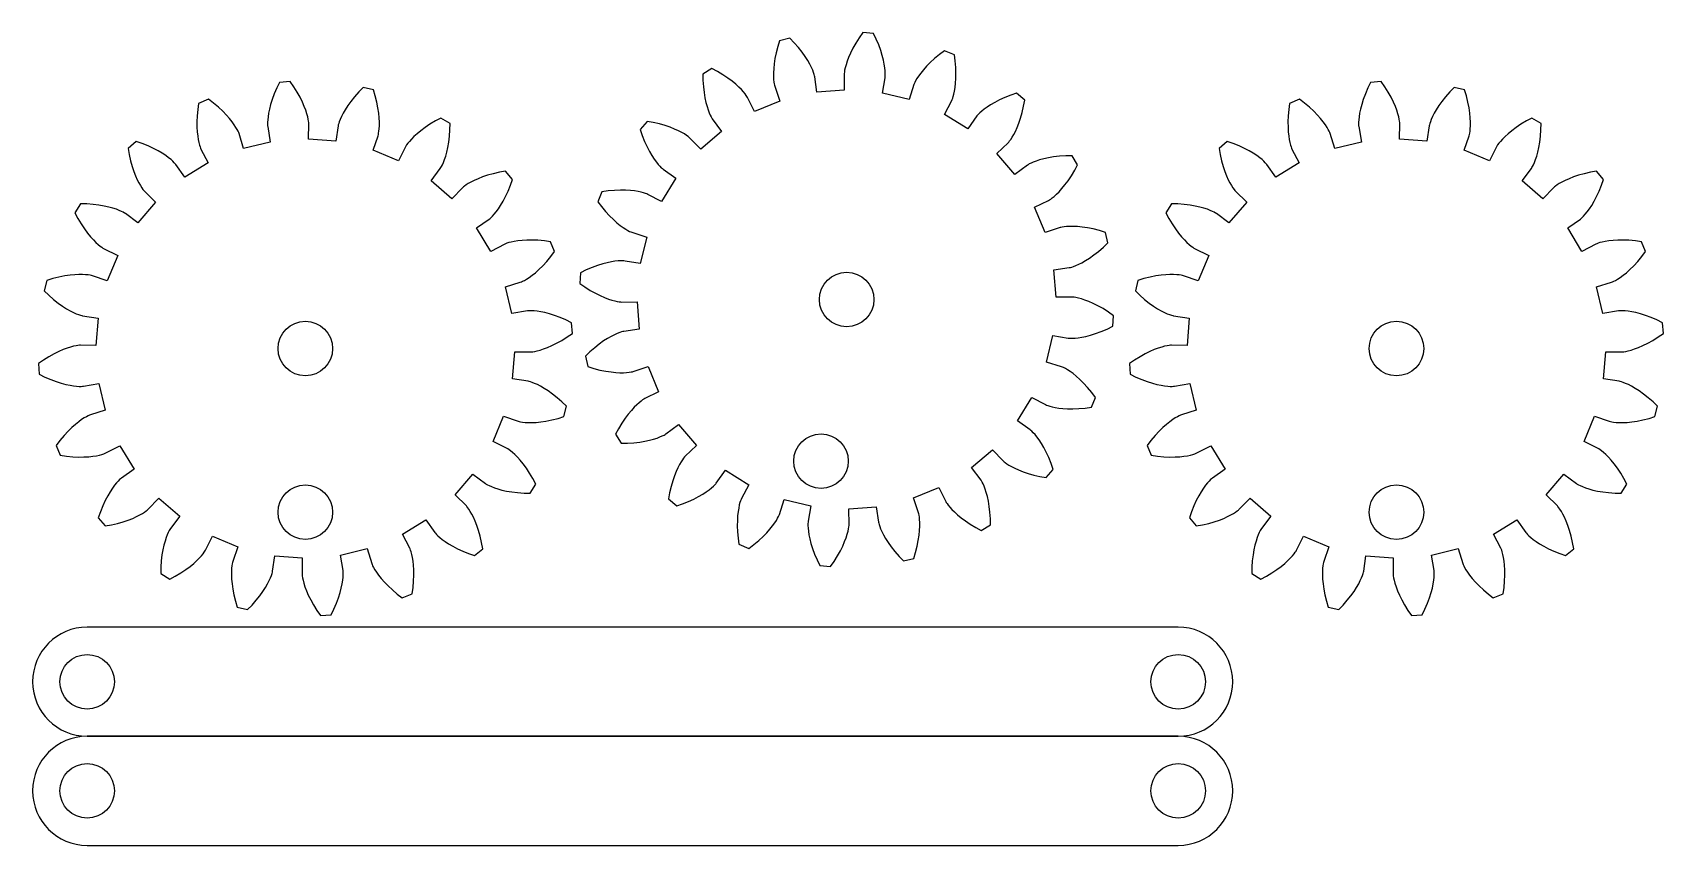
# Model space of a CAD drawing. Header units: inches. Extents: x 0.25 to 7.72, y 0.37 to 4.1.
import ezdxf

# ---------------------------------------------------------------- set-up
doc = ezdxf.new("R2010")
doc.units = ezdxf.units.IN
doc.header["$MEASUREMENT"] = 0
doc.layers.add('laser$acrylic', color=7, linetype='Continuous', true_color=0x000000)

msp = doc.modelspace()

# ---------------------------------------------------------------- linework, layer by layer
at = {"layer": 'laser$acrylic'}
for p, q in [((5.5, 1.375), (0.5, 1.375)), ((0.5, 0.875), (5.5, 0.875)), ((5.5, 0.875), (0.5, 0.875)), ((0.5, 0.375), (5.5, 0.375))]:
    msp.add_line(p, q, dxfattribs=at)
for points in [[(4.1448, 3.8221), (4.1569, 3.892), (4.1575, 3.8971), (4.1577, 3.9035), (4.1577, 3.9125), (4.1571, 3.924), (4.1557, 3.938), (4.1531, 3.9545), (4.1493, 3.9733), (4.1438, 3.9944), (4.1366, 4.0177), (4.1273, 4.0429), (4.1158, 4.0701), (4.1033, 4.0957), (4.0545, 4.0996), (4.0381, 4.0763), (4.0224, 4.0514), (4.0092, 4.028), (3.9983, 4.0062), (3.9895, 3.9862), (3.9827, 3.9683), (3.9776, 3.9524), (3.9739, 3.9388), (3.9714, 3.9275), (3.97, 3.9187), (3.9692, 3.9123), (3.969, 3.9085), (3.9697, 3.8362), (3.8445, 3.8266), (3.8345, 3.8969), (3.8334, 3.9019), (3.8317, 3.9081), (3.8289, 3.9166), (3.8248, 3.9273), (3.8191, 3.9402), (3.8116, 3.9551), (3.8021, 3.9718), (3.7904, 3.9902), (3.7763, 4.0101), (3.7597, 4.0312), (3.7403, 4.0535), (3.7206, 4.074), (3.6729, 4.0627), (3.6645, 4.0354), (3.6573, 4.0069), (3.652, 3.9805), (3.6483, 3.9564), (3.6462, 3.9347), (3.6452, 3.9155), (3.6453, 3.8989), (3.646, 3.8848), (3.6471, 3.8733), (3.6484, 3.8644), (3.6497, 3.8582), (3.6507, 3.8544), (3.6737, 3.786), (3.5576, 3.7381), (3.5263, 3.8018), (3.5238, 3.8063), (3.5202, 3.8116), (3.5149, 3.8189), (3.5077, 3.8278), (3.4983, 3.8383), (3.4865, 3.8501), (3.4723, 3.8631), (3.4555, 3.877), (3.436, 3.8915), (3.4137, 3.9065), (3.3884, 3.9217), (3.3633, 3.9351), (3.3214, 3.9096), (3.3219, 3.8811), (3.3238, 3.8517), (3.3269, 3.8249), (3.3309, 3.8009), (3.3356, 3.7796), (3.3406, 3.7611), (3.3457, 3.7452), (3.3508, 3.7321), (3.3554, 3.7215), (3.3594, 3.7135), (3.3626, 3.7079), (3.3646, 3.7047), (3.4077, 3.6467), (3.312, 3.5653), (3.2626, 3.6162), (3.2588, 3.6196), (3.2538, 3.6236), (3.2465, 3.6289), (3.2368, 3.6352), (3.2247, 3.6422), (3.2098, 3.6499), (3.1923, 3.6578), (3.1721, 3.6658), (3.149, 3.6736), (3.1231, 3.6809), (3.0944, 3.6876), (3.0663, 3.6926), (3.0344, 3.6554), (3.0437, 3.6284), (3.0546, 3.601), (3.0658, 3.5766), (3.077, 3.555), (3.088, 3.5362), (3.0986, 3.5201), (3.1084, 3.5066), (3.1172, 3.4956), (3.1249, 3.487), (3.1312, 3.4806), (3.1359, 3.4763), (3.1389, 3.4738), (3.1977, 3.432), (3.1319, 3.325), (3.0692, 3.3582), (3.0645, 3.3603), (3.0585, 3.3625), (3.05, 3.3653), (3.0388, 3.3682), (3.025, 3.3712), (3.0086, 3.3739), (2.9895, 3.376), (2.9677, 3.3774), (2.9434, 3.3777), (2.9165, 3.3766), (2.8872, 3.3741), (2.8589, 3.3702), (2.8401, 3.3249), (2.8572, 3.3021), (2.876, 3.2795), (2.8943, 3.2597), (2.9116, 3.2426), (2.9279, 3.2281), (2.9429, 3.2161), (2.9563, 3.2063), (2.9682, 3.1986), (2.9781, 3.1928), (2.9861, 3.1886), (2.9919, 3.186), (2.9955, 3.1845), (3.0644, 3.1629), (3.0349, 3.0409), (2.9649, 3.053), (2.9598, 3.0535), (2.9534, 3.0538), (2.9445, 3.0538), (2.933, 3.0532), (2.9189, 3.0517), (2.9025, 3.0492), (2.8836, 3.0453), (2.8625, 3.0399), (2.8393, 3.0327), (2.814, 3.0234), (2.7869, 3.0119), (2.7613, 2.9994), (2.7573, 2.9506), (2.7807, 2.9342), (2.8056, 2.9185), (2.829, 2.9053), (2.8508, 2.8944), (2.8708, 2.8856), (2.8887, 2.8788), (2.9046, 2.8737), (2.9182, 2.87), (2.9295, 2.8675), (2.9383, 2.8661), (2.9447, 2.8653), (2.9485, 2.8651), (3.0207, 2.8658), (3.0304, 2.7406), (2.9601, 2.7306), (2.9551, 2.7295), (2.9489, 2.7278), (2.9404, 2.725), (2.9296, 2.7209), (2.9167, 2.7151), (2.9019, 2.7076), (2.8852, 2.6982), (2.8668, 2.6865), (2.8469, 2.6724), (2.8258, 2.6558), (2.8035, 2.6364), (2.783, 2.6167), (2.7943, 2.569), (2.8216, 2.5606), (2.8501, 2.5534), (2.8765, 2.548), (2.9006, 2.5444), (2.9223, 2.5423), (2.9415, 2.5413), (2.9581, 2.5413), (2.9722, 2.5421), (2.9837, 2.5432), (2.9925, 2.5445), (2.9988, 2.5458), (3.0026, 2.5468), (3.071, 2.5698), (3.1189, 2.4537), (3.0552, 2.4224), (3.0507, 2.4198), (3.0454, 2.4163), (3.0381, 2.411), (3.0292, 2.4038), (3.0187, 2.3943), (3.0069, 2.3826), (2.9939, 2.3684), (2.98, 2.3516), (2.9655, 2.3321), (2.9505, 2.3098), (2.9353, 2.2845), (2.9219, 2.2593), (2.9474, 2.2175), (2.9759, 2.218), (3.0053, 2.2199), (3.0321, 2.223), (3.0561, 2.227), (3.0773, 2.2316), (3.0959, 2.2367), (3.1117, 2.2418), (3.1249, 2.2469), (3.1355, 2.2515), (3.1435, 2.2555), (3.1491, 2.2587), (3.1523, 2.2607), (3.2103, 2.3038), (3.2917, 2.2081), (3.2408, 2.1587), (3.2373, 2.1549), (3.2333, 2.1499), (3.2281, 2.1426), (3.2218, 2.1329), (3.2148, 2.1207), (3.2071, 2.1059), (3.1992, 2.0884), (3.1912, 2.0682), (3.1834, 2.0451), (3.176, 2.0192), (3.1694, 1.9905), (3.1644, 1.9624), (3.2016, 1.9305), (3.2286, 1.9398), (3.256, 1.9507), (3.2804, 1.9619), (3.302, 1.9731), (3.3208, 1.9841), (3.3369, 1.9947), (3.3504, 2.0045), (3.3614, 2.0133), (3.37, 2.021), (3.3764, 2.0273), (3.3807, 2.032), (3.3832, 2.0349), (3.425, 2.0938), (3.532, 2.028), (3.4988, 1.9653), (3.4967, 1.9606), (3.4945, 1.9546), (3.4917, 1.9461), (3.4887, 1.9349), (3.4858, 1.9211), (3.4831, 1.9047), (3.481, 1.8856), (3.4796, 1.8638), (3.4793, 1.8395), (3.4803, 1.8126), (3.4829, 1.7832), (3.4868, 1.755), (3.5321, 1.7362), (3.5549, 1.7533), (3.5775, 1.7721), (3.5973, 1.7904), (3.6144, 1.8077), (3.6289, 1.824), (3.6409, 1.839), (3.6507, 1.8524), (3.6584, 1.8642), (3.6642, 1.8742), (3.6684, 1.8822), (3.671, 1.888), (3.6725, 1.8916), (3.6941, 1.9605), (3.8161, 1.9309), (3.804, 1.861), (3.8034, 1.8559), (3.8031, 1.8495), (3.8032, 1.8406), (3.8038, 1.8291), (3.8052, 1.815), (3.8078, 1.7986), (3.8116, 1.7797), (3.8171, 1.7586), (3.8243, 1.7354), (3.8336, 1.7101), (3.8451, 1.683), (3.8576, 1.6574), (3.9064, 1.6534), (3.9228, 1.6767), (3.9385, 1.7017), (3.9517, 1.7251), (3.9626, 1.7469), (3.9713, 1.7669), (3.9782, 1.7848), (3.9833, 1.8007), (3.987, 1.8143), (3.9894, 1.8255), (3.9909, 1.8344), (3.9917, 1.8408), (3.9919, 1.8446), (3.9911, 1.9168), (4.1164, 1.9264), (4.1264, 1.8562), (4.1275, 1.8512), (4.1292, 1.845), (4.132, 1.8365), (4.1361, 1.8257), (4.1418, 1.8128), (4.1493, 1.798), (4.1588, 1.7813), (4.1705, 1.7629), (4.1846, 1.743), (4.2012, 1.7218), (4.2206, 1.6996), (4.2403, 1.6791), (4.288, 1.6904), (4.2964, 1.7177), (4.3036, 1.7462), (4.3089, 1.7726), (4.3125, 1.7967), (4.3147, 1.8184), (4.3156, 1.8376), (4.3156, 1.8542), (4.3149, 1.8683), (4.3138, 1.8798), (4.3124, 1.8886), (4.3112, 1.8949), (4.3102, 1.8986), (4.2872, 1.9671), (4.4033, 2.015), (4.4346, 1.9513), (4.4371, 1.9468), (4.4407, 1.9415), (4.446, 1.9342), (4.4532, 1.9253), (4.4626, 1.9148), (4.4744, 1.9029), (4.4886, 1.89), (4.5054, 1.8761), (4.5249, 1.8616), (4.5472, 1.8466), (4.5725, 1.8314), (4.5976, 1.818), (4.6395, 1.8435), (4.639, 1.872), (4.6371, 1.9014), (4.634, 1.9281), (4.63, 1.9522), (4.6253, 1.9734), (4.6203, 1.992), (4.6151, 2.0078), (4.6101, 2.021), (4.6055, 2.0316), (4.6015, 2.0396), (4.5983, 2.0452), (4.5963, 2.0484), (4.5532, 2.1064), (4.6489, 2.1878), (4.6983, 2.1369), (4.7021, 2.1334), (4.7071, 2.1294), (4.7144, 2.1242), (4.724, 2.1179), (4.7362, 2.1109), (4.751, 2.1032), (4.7686, 2.0953), (4.7888, 2.0873), (4.8119, 2.0795), (4.8378, 2.0721), (4.8665, 2.0655), (4.8945, 2.0605), (4.9264, 2.0977), (4.9172, 2.1247), (4.9063, 2.1521), (4.8951, 2.1765), (4.8838, 2.1981), (4.8728, 2.2169), (4.8623, 2.233), (4.8525, 2.2465), (4.8437, 2.2575), (4.836, 2.2661), (4.8297, 2.2725), (4.825, 2.2768), (4.822, 2.2793), (4.7632, 2.3211), (4.829, 2.4281), (4.8917, 2.3949), (4.8964, 2.3928), (4.9024, 2.3906), (4.9109, 2.3878), (4.9221, 2.3848), (4.9359, 2.3819), (4.9523, 2.3792), (4.9714, 2.3771), (4.9931, 2.3757), (5.0175, 2.3754), (5.0444, 2.3764), (5.0737, 2.379), (5.102, 2.3829), (5.1208, 2.4282), (5.1037, 2.451), (5.0848, 2.4736), (5.0666, 2.4934), (5.0493, 2.5105), (5.033, 2.525), (5.018, 2.537), (5.0045, 2.5468), (4.9927, 2.5545), (4.9828, 2.5603), (4.9748, 2.5645), (4.969, 2.5671), (4.9654, 2.5686), (4.8965, 2.5901), (4.926, 2.7122), (4.996, 2.7001), (5.001, 2.6995), (5.0074, 2.6992), (5.0164, 2.6993), (5.0279, 2.6999), (5.042, 2.7013), (5.0584, 2.7039), (5.0772, 2.7077), (5.0983, 2.7132), (5.1216, 2.7204), (5.1468, 2.7297), (5.174, 2.7412), (5.1996, 2.7537), (5.2036, 2.8025), (5.1802, 2.8189), (5.1553, 2.8346), (5.1319, 2.8478), (5.1101, 2.8587), (5.0901, 2.8674), (5.0722, 2.8743), (5.0563, 2.8794), (5.0427, 2.8831), (5.0314, 2.8855), (5.0226, 2.887), (5.0162, 2.8877), (5.0124, 2.888), (4.9402, 2.8872), (4.9305, 3.0125), (5.0008, 3.0225), (5.0058, 3.0236), (5.012, 3.0253), (5.0205, 3.0281), (5.0313, 3.0322), (5.0441, 3.0379), (5.059, 3.0454), (5.0757, 3.0549), (5.0941, 3.0666), (5.114, 3.0807), (5.1351, 3.0973), (5.1574, 3.1167), (5.1779, 3.1364), (5.1666, 3.1841), (5.1393, 3.1925), (5.1108, 3.1997), (5.0844, 3.205), (5.0603, 3.2086), (5.0386, 3.2108), (5.0194, 3.2117), (5.0028, 3.2117), (4.9887, 3.211), (4.9772, 3.2099), (4.9683, 3.2085), (4.9621, 3.2073), (4.9583, 3.2063), (4.8899, 3.1833), (4.842, 3.2994), (4.9057, 3.3307), (4.9102, 3.3332), (4.9155, 3.3368), (4.9228, 3.3421), (4.9317, 3.3493), (4.9422, 3.3587), (4.954, 3.3705), (4.967, 3.3847), (4.9809, 3.4015), (4.9954, 3.421), (5.0104, 3.4433), (5.0256, 3.4686), (5.039, 3.4937), (5.0135, 3.5356), (4.985, 3.5351), (4.9556, 3.5332), (4.9288, 3.5301), (4.9048, 3.5261), (4.8835, 3.5214), (4.865, 3.5164), (4.8492, 3.5112), (4.836, 3.5062), (4.8254, 3.5016), (4.8174, 3.4976), (4.8118, 3.4944), (4.8086, 3.4924), (4.7506, 3.4493), (4.6692, 3.545), (4.7201, 3.5944), (4.7235, 3.5982), (4.7275, 3.6032), (4.7328, 3.6105), (4.7391, 3.6201), (4.7461, 3.6323), (4.7538, 3.6471), (4.7617, 3.6646), (4.7697, 3.6849), (4.7775, 3.708), (4.7848, 3.7339), (4.7915, 3.7626), (4.7965, 3.7906), (4.7593, 3.8225), (4.7323, 3.8133), (4.7049, 3.8024), (4.6805, 3.7912), (4.6589, 3.7799), (4.6401, 3.7689), (4.624, 3.7584), (4.6105, 3.7486), (4.5995, 3.7398), (4.5909, 3.7321), (4.5845, 3.7258), (4.5802, 3.7211), (4.5777, 3.7181), (4.5359, 3.6592), (4.4289, 3.7251), (4.4621, 3.7878), (4.4642, 3.7925), (4.4664, 3.7985), (4.4692, 3.807), (4.4721, 3.8182), (4.4751, 3.832), (4.4778, 3.8484), (4.4799, 3.8675), (4.4813, 3.8892), (4.4816, 3.9136), (4.4805, 3.9405), (4.478, 3.9698), (4.4741, 3.9981), (4.4288, 4.0169), (4.406, 3.9998), (4.3834, 3.9809), (4.3636, 3.9627), (4.3465, 3.9454), (4.332, 3.9291), (4.32, 3.9141), (4.3102, 3.9006), (4.3025, 3.8888), (4.2967, 3.8789), (4.2925, 3.8709), (4.2899, 3.8651), (4.2884, 3.8615), (4.2668, 3.7926)], [(1.5144, 3.6116), (1.5154, 3.6825), (1.5152, 3.6877), (1.5145, 3.694), (1.513, 3.7029), (1.5106, 3.7142), (1.507, 3.7278), (1.5019, 3.7436), (1.4952, 3.7616), (1.4865, 3.7816), (1.4757, 3.8034), (1.4626, 3.8269), (1.447, 3.8519), (1.4307, 3.8753), (1.3818, 3.8716), (1.3692, 3.846), (1.3576, 3.8189), (1.3482, 3.7937), (1.3409, 3.7704), (1.3354, 3.7494), (1.3315, 3.7306), (1.3289, 3.7141), (1.3274, 3.7001), (1.3267, 3.6886), (1.3266, 3.6796), (1.3269, 3.6732), (1.3272, 3.6694), (1.3393, 3.5981), (1.2171, 3.5691), (1.1962, 3.6369), (1.1944, 3.6416), (1.1917, 3.6475), (1.1876, 3.6555), (1.1819, 3.6654), (1.1742, 3.6773), (1.1645, 3.6908), (1.1525, 3.7058), (1.138, 3.7221), (1.121, 3.7396), (1.1013, 3.7579), (1.0787, 3.7768), (1.056, 3.794), (1.0107, 3.7753), (1.0067, 3.7471), (1.004, 3.7178), (1.0029, 3.6909), (1.0031, 3.6665), (1.0043, 3.6448), (1.0064, 3.6257), (1.009, 3.6092), (1.0119, 3.5954), (1.0148, 3.5843), (1.0175, 3.5757), (1.0198, 3.5697), (1.0213, 3.5662), (1.0548, 3.5022), (0.9476, 3.4368), (0.9067, 3.4948), (0.9035, 3.4988), (0.8992, 3.5035), (0.8928, 3.5098), (0.8842, 3.5175), (0.8733, 3.5264), (0.8599, 3.5363), (0.8438, 3.5468), (0.825, 3.5579), (0.8035, 3.5692), (0.7791, 3.5805), (0.7517, 3.5916), (0.7248, 3.6009), (0.6875, 3.5691), (0.6924, 3.5411), (0.6989, 3.5123), (0.7061, 3.4864), (0.7139, 3.4633), (0.7218, 3.443), (0.7296, 3.4255), (0.7372, 3.4106), (0.7442, 3.3984), (0.7505, 3.3887), (0.7557, 3.3814), (0.7597, 3.3764), (0.7622, 3.3735), (0.8138, 3.323), (0.7321, 3.2276), (0.6753, 3.2702), (0.671, 3.273), (0.6654, 3.2762), (0.6574, 3.2802), (0.6469, 3.2849), (0.6337, 3.29), (0.6179, 3.2952), (0.5994, 3.3003), (0.5781, 3.305), (0.5541, 3.3091), (0.5274, 3.3123), (0.498, 3.3143), (0.4695, 3.3149), (0.4438, 3.2732), (0.4572, 3.248), (0.4722, 3.2227), (0.4871, 3.2002), (0.5016, 3.1807), (0.5154, 3.1638), (0.5283, 3.1496), (0.5401, 3.1378), (0.5505, 3.1283), (0.5595, 3.121), (0.5667, 3.1157), (0.572, 3.1122), (0.5753, 3.1102), (0.64, 3.0781), (0.5918, 2.9621), (0.5246, 2.9851), (0.5197, 2.9864), (0.5134, 2.9877), (0.5045, 2.9891), (0.493, 2.9903), (0.479, 2.991), (0.4623, 2.9911), (0.4431, 2.9902), (0.4214, 2.9882), (0.3973, 2.9846), (0.3709, 2.9794), (0.3423, 2.9723), (0.3151, 2.964), (0.3035, 2.9164), (0.324, 2.8965), (0.3462, 2.8771), (0.3673, 2.8604), (0.3871, 2.8463), (0.4054, 2.8345), (0.4221, 2.8249), (0.4369, 2.8174), (0.4498, 2.8116), (0.4605, 2.8074), (0.469, 2.8046), (0.4752, 2.8029), (0.479, 2.802), (0.5504, 2.7915), (0.5403, 2.6663), (0.4694, 2.6674), (0.4643, 2.6671), (0.4579, 2.6664), (0.4491, 2.665), (0.4378, 2.6625), (0.4242, 2.6589), (0.4083, 2.6538), (0.3903, 2.6471), (0.3703, 2.6384), (0.3485, 2.6276), (0.325, 2.6145), (0.3, 2.5989), (0.2766, 2.5826), (0.2804, 2.5337), (0.306, 2.5212), (0.333, 2.5095), (0.3583, 2.5002), (0.3815, 2.4928), (0.4026, 2.4873), (0.4214, 2.4834), (0.4378, 2.4808), (0.4518, 2.4793), (0.4634, 2.4786), (0.4723, 2.4786), (0.4787, 2.4788), (0.4826, 2.4792), (0.5538, 2.4912), (0.5829, 2.369), (0.5151, 2.3481), (0.5103, 2.3463), (0.5044, 2.3437), (0.4965, 2.3396), (0.4865, 2.3338), (0.4746, 2.3261), (0.4611, 2.3164), (0.4461, 2.3044), (0.4298, 2.29), (0.4124, 2.273), (0.3941, 2.2532), (0.3751, 2.2306), (0.3579, 2.2079), (0.3766, 2.1626), (0.4048, 2.1586), (0.4342, 2.1559), (0.461, 2.1548), (0.4854, 2.155), (0.5071, 2.1562), (0.5262, 2.1583), (0.5427, 2.1609), (0.5565, 2.1638), (0.5676, 2.1668), (0.5762, 2.1695), (0.5822, 2.1717), (0.5857, 2.1732), (0.6498, 2.2067), (0.7152, 2.0995), (0.6571, 2.0586), (0.6532, 2.0554), (0.6484, 2.0511), (0.6421, 2.0447), (0.6344, 2.0362), (0.6255, 2.0252), (0.6157, 2.0118), (0.6051, 1.9957), (0.594, 1.977), (0.5827, 1.9554), (0.5714, 1.931), (0.5604, 1.9037), (0.551, 1.8767), (0.5828, 1.8394), (0.6109, 1.8443), (0.6396, 1.8508), (0.6655, 1.8581), (0.6886, 1.8658), (0.7089, 1.8737), (0.7264, 1.8816), (0.7413, 1.8891), (0.7535, 1.8962), (0.7632, 1.9024), (0.7705, 1.9076), (0.7755, 1.9116), (0.7784, 1.9141), (0.829, 1.9657), (0.9243, 1.884), (0.8817, 1.8272), (0.8789, 1.8229), (0.8758, 1.8174), (0.8717, 1.8093), (0.867, 1.7988), (0.862, 1.7857), (0.8568, 1.7698), (0.8517, 1.7513), (0.8469, 1.73), (0.8428, 1.706), (0.8396, 1.6793), (0.8376, 1.6499), (0.837, 1.6214), (0.8788, 1.5957), (0.9039, 1.6091), (0.9293, 1.6241), (0.9517, 1.639), (0.9713, 1.6535), (0.9881, 1.6673), (1.0024, 1.6802), (1.0141, 1.692), (1.0236, 1.7025), (1.0309, 1.7114), (1.0362, 1.7186), (1.0398, 1.724), (1.0417, 1.7273), (1.0738, 1.792), (1.1898, 1.7437), (1.1668, 1.6765), (1.1655, 1.6716), (1.1642, 1.6653), (1.1628, 1.6564), (1.1617, 1.645), (1.1609, 1.6309), (1.1608, 1.6142), (1.1617, 1.595), (1.1638, 1.5733), (1.1673, 1.5493), (1.1725, 1.5229), (1.1796, 1.4943), (1.1879, 1.467), (1.2355, 1.4555), (1.2554, 1.4759), (1.2748, 1.4981), (1.2915, 1.5192), (1.3057, 1.539), (1.3174, 1.5573), (1.327, 1.574), (1.3345, 1.5889), (1.3403, 1.6017), (1.3445, 1.6125), (1.3473, 1.621), (1.349, 1.6271), (1.3499, 1.6309), (1.3604, 1.7024), (1.4856, 1.6923), (1.4846, 1.6213), (1.4848, 1.6162), (1.4855, 1.6098), (1.487, 1.601), (1.4894, 1.5897), (1.493, 1.5761), (1.4981, 1.5602), (1.5048, 1.5422), (1.5135, 1.5222), (1.5243, 1.5004), (1.5374, 1.4769), (1.553, 1.4519), (1.5693, 1.4285), (1.6182, 1.4323), (1.6308, 1.4579), (1.6424, 1.485), (1.6518, 1.5102), (1.6591, 1.5334), (1.6646, 1.5545), (1.6685, 1.5733), (1.6711, 1.5898), (1.6726, 1.6038), (1.6733, 1.6153), (1.6734, 1.6242), (1.6731, 1.6307), (1.6728, 1.6345), (1.6607, 1.7057), (1.7829, 1.7348), (1.8038, 1.667), (1.8056, 1.6622), (1.8083, 1.6564), (1.8124, 1.6484), (1.8181, 1.6384), (1.8258, 1.6266), (1.8355, 1.613), (1.8475, 1.598), (1.862, 1.5817), (1.879, 1.5643), (1.8987, 1.546), (1.9213, 1.527), (1.944, 1.5098), (1.9893, 1.5285), (1.9933, 1.5567), (1.996, 1.5861), (1.9971, 1.613), (1.9969, 1.6373), (1.9957, 1.6591), (1.9936, 1.6782), (1.991, 1.6946), (1.9881, 1.7084), (1.9852, 1.7196), (1.9825, 1.7281), (1.9802, 1.7341), (1.9787, 1.7377), (1.9452, 1.8017), (2.0524, 1.8671), (2.0933, 1.8091), (2.0965, 1.8051), (2.1008, 1.8004), (2.1072, 1.794), (2.1158, 1.7863), (2.1267, 1.7774), (2.1401, 1.7676), (2.1562, 1.757), (2.175, 1.7459), (2.1965, 1.7346), (2.2209, 1.7233), (2.2483, 1.7123), (2.2752, 1.7029), (2.3125, 1.7347), (2.3076, 1.7628), (2.3011, 1.7915), (2.2939, 1.8174), (2.2861, 1.8405), (2.2782, 1.8608), (2.2704, 1.8784), (2.2628, 1.8932), (2.2558, 1.9054), (2.2495, 1.9151), (2.2443, 1.9224), (2.2403, 1.9274), (2.2378, 1.9303), (2.1862, 1.9809), (2.2679, 2.0762), (2.3247, 2.0337), (2.329, 2.0309), (2.3346, 2.0277), (2.3426, 2.0237), (2.3531, 2.019), (2.3663, 2.0139), (2.3821, 2.0087), (2.4006, 2.0036), (2.4219, 1.9988), (2.4459, 1.9947), (2.4726, 1.9915), (2.502, 1.9895), (2.5305, 1.9889), (2.5562, 2.0307), (2.5428, 2.0559), (2.5278, 2.0812), (2.5129, 2.1036), (2.4984, 2.1232), (2.4846, 2.14), (2.4717, 2.1543), (2.4599, 2.166), (2.4495, 2.1755), (2.4405, 2.1828), (2.4333, 2.1881), (2.428, 2.1917), (2.4247, 2.1936), (2.36, 2.2258), (2.4082, 2.3417), (2.4754, 2.3188), (2.4803, 2.3174), (2.4866, 2.3161), (2.4955, 2.3148), (2.507, 2.3136), (2.521, 2.3128), (2.5377, 2.3127), (2.5569, 2.3136), (2.5786, 2.3157), (2.6027, 2.3192), (2.6291, 2.3244), (2.6577, 2.3316), (2.6849, 2.3398), (2.6965, 2.3875), (2.676, 2.4073), (2.6538, 2.4267), (2.6327, 2.4434), (2.6129, 2.4576), (2.5946, 2.4693), (2.5779, 2.4789), (2.5631, 2.4865), (2.5502, 2.4922), (2.5395, 2.4964), (2.531, 2.4992), (2.5248, 2.501), (2.521, 2.5018), (2.4496, 2.5124), (2.4597, 2.6375), (2.5306, 2.6365), (2.5357, 2.6367), (2.5421, 2.6375), (2.5509, 2.6389), (2.5622, 2.6413), (2.5758, 2.6449), (2.5917, 2.65), (2.6097, 2.6568), (2.6297, 2.6654), (2.6515, 2.6762), (2.675, 2.6893), (2.7, 2.705), (2.7234, 2.7213), (2.7196, 2.7701), (2.694, 2.7827), (2.667, 2.7943), (2.6417, 2.8037), (2.6185, 2.811), (2.5974, 2.8165), (2.5786, 2.8205), (2.5622, 2.8231), (2.5482, 2.8246), (2.5366, 2.8252), (2.5277, 2.8253), (2.5213, 2.825), (2.5174, 2.8247), (2.4462, 2.8126), (2.4171, 2.9348), (2.4849, 2.9557), (2.4897, 2.9575), (2.4956, 2.9602), (2.5035, 2.9643), (2.5135, 2.9701), (2.5254, 2.9777), (2.5389, 2.9875), (2.5539, 2.9995), (2.5702, 3.0139), (2.5876, 3.0309), (2.6059, 3.0506), (2.6249, 3.0732), (2.6421, 3.0959), (2.6234, 3.1412), (2.5952, 3.1453), (2.5658, 3.1479), (2.539, 3.1491), (2.5146, 3.1489), (2.4929, 3.1476), (2.4738, 3.1455), (2.4573, 3.1429), (2.4435, 3.14), (2.4324, 3.1371), (2.4238, 3.1344), (2.4178, 3.1321), (2.4143, 3.1306), (2.3502, 3.0972), (2.2848, 3.2044), (2.3429, 3.2452), (2.3468, 3.2484), (2.3516, 3.2528), (2.3579, 3.2591), (2.3656, 3.2677), (2.3745, 3.2786), (2.3843, 3.2921), (2.3949, 3.3081), (2.406, 3.3269), (2.4173, 3.3484), (2.4286, 3.3729), (2.4396, 3.4002), (2.449, 3.4271), (2.4172, 3.4644), (2.3891, 3.4595), (2.3604, 3.453), (2.3345, 3.4458), (2.3114, 3.4381), (2.2911, 3.4302), (2.2736, 3.4223), (2.2587, 3.4147), (2.2465, 3.4077), (2.2368, 3.4015), (2.2295, 3.3962), (2.2245, 3.3923), (2.2216, 3.3897), (2.171, 3.3381), (2.0757, 3.4199), (2.1183, 3.4766), (2.1211, 3.4809), (2.1242, 3.4865), (2.1283, 3.4945), (2.133, 3.505), (2.138, 3.5182), (2.1432, 3.534), (2.1483, 3.5525), (2.1531, 3.5738), (2.1572, 3.5978), (2.1604, 3.6245), (2.1624, 3.6539), (2.163, 3.6824), (2.1212, 3.7081), (2.0961, 3.6948), (2.0707, 3.6797), (2.0483, 3.6648), (2.0287, 3.6503), (2.0119, 3.6365), (1.9976, 3.6236), (1.9859, 3.6118), (1.9764, 3.6014), (1.9691, 3.5924), (1.9638, 3.5852), (1.9602, 3.5799), (1.9583, 3.5766), (1.9262, 3.5119), (1.8102, 3.5602), (1.8332, 3.6273), (1.8345, 3.6323), (1.8358, 3.6385), (1.8372, 3.6474), (1.8383, 3.6589), (1.8391, 3.673), (1.8392, 3.6896), (1.8383, 3.7088), (1.8362, 3.7305), (1.8327, 3.7546), (1.8275, 3.781), (1.8204, 3.8096), (1.8121, 3.8369), (1.7645, 3.8484), (1.7446, 3.8279), (1.7252, 3.8058), (1.7085, 3.7847), (1.6943, 3.7649), (1.6826, 3.7465), (1.673, 3.7298), (1.6655, 3.715), (1.6597, 3.7021), (1.6555, 3.6914), (1.6527, 3.6829), (1.651, 3.6767), (1.6501, 3.673), (1.6396, 3.6015)], [(6.5144, 3.6116), (6.5154, 3.6825), (6.5152, 3.6877), (6.5145, 3.694), (6.513, 3.7029), (6.5106, 3.7142), (6.507, 3.7278), (6.5019, 3.7436), (6.4952, 3.7616), (6.4865, 3.7816), (6.4757, 3.8034), (6.4626, 3.8269), (6.447, 3.8519), (6.4307, 3.8753), (6.3818, 3.8716), (6.3692, 3.846), (6.3576, 3.8189), (6.3482, 3.7937), (6.3409, 3.7704), (6.3354, 3.7494), (6.3315, 3.7306), (6.3289, 3.7141), (6.3274, 3.7001), (6.3267, 3.6886), (6.3266, 3.6796), (6.3269, 3.6732), (6.3272, 3.6694), (6.3393, 3.5981), (6.2171, 3.5691), (6.1962, 3.6369), (6.1944, 3.6416), (6.1917, 3.6475), (6.1876, 3.6555), (6.1819, 3.6654), (6.1742, 3.6773), (6.1645, 3.6908), (6.1525, 3.7058), (6.138, 3.7221), (6.121, 3.7396), (6.1013, 3.7579), (6.0787, 3.7768), (6.056, 3.794), (6.0107, 3.7753), (6.0067, 3.7471), (6.004, 3.7178), (6.0029, 3.6909), (6.0031, 3.6665), (6.0043, 3.6448), (6.0064, 3.6257), (6.009, 3.6092), (6.0119, 3.5954), (6.0148, 3.5843), (6.0175, 3.5757), (6.0198, 3.5697), (6.0213, 3.5662), (6.0548, 3.5022), (5.9476, 3.4368), (5.9067, 3.4948), (5.9035, 3.4988), (5.8992, 3.5035), (5.8928, 3.5098), (5.8842, 3.5175), (5.8733, 3.5264), (5.8599, 3.5363), (5.8438, 3.5468), (5.825, 3.5579), (5.8035, 3.5692), (5.7791, 3.5805), (5.7517, 3.5916), (5.7248, 3.6009), (5.6875, 3.5691), (5.6924, 3.5411), (5.6989, 3.5123), (5.7061, 3.4864), (5.7139, 3.4633), (5.7218, 3.443), (5.7296, 3.4255), (5.7372, 3.4106), (5.7442, 3.3984), (5.7505, 3.3887), (5.7557, 3.3814), (5.7597, 3.3764), (5.7622, 3.3735), (5.8138, 3.323), (5.7321, 3.2276), (5.6753, 3.2702), (5.671, 3.273), (5.6654, 3.2762), (5.6574, 3.2802), (5.6469, 3.2849), (5.6337, 3.29), (5.6179, 3.2952), (5.5994, 3.3003), (5.5781, 3.305), (5.5541, 3.3091), (5.5274, 3.3123), (5.498, 3.3143), (5.4695, 3.3149), (5.4438, 3.2732), (5.4572, 3.248), (5.4722, 3.2227), (5.4871, 3.2002), (5.5016, 3.1807), (5.5154, 3.1638), (5.5283, 3.1496), (5.5401, 3.1378), (5.5505, 3.1283), (5.5595, 3.121), (5.5667, 3.1157), (5.572, 3.1122), (5.5753, 3.1102), (5.64, 3.0781), (5.5918, 2.9621), (5.5246, 2.9851), (5.5197, 2.9864), (5.5134, 2.9877), (5.5045, 2.9891), (5.493, 2.9903), (5.479, 2.991), (5.4623, 2.9911), (5.4431, 2.9902), (5.4214, 2.9882), (5.3973, 2.9846), (5.3709, 2.9794), (5.3423, 2.9723), (5.3151, 2.964), (5.3035, 2.9164), (5.324, 2.8965), (5.3462, 2.8771), (5.3673, 2.8604), (5.3871, 2.8463), (5.4054, 2.8345), (5.4221, 2.8249), (5.4369, 2.8174), (5.4498, 2.8116), (5.4605, 2.8074), (5.469, 2.8046), (5.4752, 2.8029), (5.479, 2.802), (5.5504, 2.7915), (5.5403, 2.6663), (5.4694, 2.6674), (5.4643, 2.6671), (5.4579, 2.6664), (5.4491, 2.665), (5.4378, 2.6625), (5.4242, 2.6589), (5.4083, 2.6538), (5.3903, 2.6471), (5.3703, 2.6384), (5.3485, 2.6276), (5.325, 2.6145), (5.3, 2.5989), (5.2766, 2.5826), (5.2804, 2.5337), (5.306, 2.5212), (5.333, 2.5095), (5.3583, 2.5002), (5.3815, 2.4928), (5.4026, 2.4873), (5.4214, 2.4834), (5.4378, 2.4808), (5.4518, 2.4793), (5.4634, 2.4786), (5.4723, 2.4786), (5.4787, 2.4788), (5.4826, 2.4792), (5.5538, 2.4912), (5.5829, 2.369), (5.5151, 2.3481), (5.5103, 2.3463), (5.5044, 2.3437), (5.4965, 2.3396), (5.4865, 2.3338), (5.4746, 2.3261), (5.4611, 2.3164), (5.4461, 2.3044), (5.4298, 2.29), (5.4124, 2.273), (5.3941, 2.2532), (5.3751, 2.2306), (5.3579, 2.2079), (5.3766, 2.1626), (5.4048, 2.1586), (5.4342, 2.1559), (5.461, 2.1548), (5.4854, 2.155), (5.5071, 2.1562), (5.5262, 2.1583), (5.5427, 2.1609), (5.5565, 2.1638), (5.5676, 2.1668), (5.5762, 2.1695), (5.5822, 2.1717), (5.5857, 2.1732), (5.6498, 2.2067), (5.7152, 2.0995), (5.6571, 2.0586), (5.6532, 2.0554), (5.6484, 2.0511), (5.6421, 2.0447), (5.6344, 2.0362), (5.6255, 2.0252), (5.6157, 2.0118), (5.6051, 1.9957), (5.594, 1.977), (5.5827, 1.9554), (5.5714, 1.931), (5.5604, 1.9037), (5.551, 1.8767), (5.5828, 1.8394), (5.6109, 1.8443), (5.6396, 1.8508), (5.6655, 1.8581), (5.6886, 1.8658), (5.7089, 1.8737), (5.7264, 1.8816), (5.7413, 1.8891), (5.7535, 1.8962), (5.7632, 1.9024), (5.7705, 1.9076), (5.7755, 1.9116), (5.7784, 1.9141), (5.829, 1.9657), (5.9243, 1.884), (5.8817, 1.8272), (5.8789, 1.8229), (5.8758, 1.8174), (5.8717, 1.8093), (5.867, 1.7988), (5.862, 1.7857), (5.8568, 1.7698), (5.8517, 1.7513), (5.8469, 1.73), (5.8428, 1.706), (5.8396, 1.6793), (5.8376, 1.6499), (5.837, 1.6214), (5.8788, 1.5957), (5.9039, 1.6091), (5.9293, 1.6241), (5.9517, 1.639), (5.9713, 1.6535), (5.9881, 1.6673), (6.0024, 1.6802), (6.0141, 1.692), (6.0236, 1.7025), (6.0309, 1.7114), (6.0362, 1.7186), (6.0398, 1.724), (6.0417, 1.7273), (6.0738, 1.792), (6.1898, 1.7437), (6.1668, 1.6765), (6.1655, 1.6716), (6.1642, 1.6653), (6.1628, 1.6564), (6.1617, 1.645), (6.1609, 1.6309), (6.1608, 1.6142), (6.1617, 1.595), (6.1638, 1.5733), (6.1673, 1.5493), (6.1725, 1.5229), (6.1796, 1.4943), (6.1879, 1.467), (6.2355, 1.4555), (6.2554, 1.4759), (6.2748, 1.4981), (6.2915, 1.5192), (6.3057, 1.539), (6.3174, 1.5573), (6.327, 1.574), (6.3345, 1.5889), (6.3403, 1.6017), (6.3445, 1.6125), (6.3473, 1.621), (6.349, 1.6271), (6.3499, 1.6309), (6.3604, 1.7024), (6.4856, 1.6923), (6.4846, 1.6213), (6.4848, 1.6162), (6.4855, 1.6098), (6.487, 1.601), (6.4894, 1.5897), (6.493, 1.5761), (6.4981, 1.5602), (6.5048, 1.5422), (6.5135, 1.5222), (6.5243, 1.5004), (6.5374, 1.4769), (6.553, 1.4519), (6.5693, 1.4285), (6.6182, 1.4323), (6.6308, 1.4579), (6.6424, 1.485), (6.6518, 1.5102), (6.6591, 1.5334), (6.6646, 1.5545), (6.6685, 1.5733), (6.6711, 1.5898), (6.6726, 1.6038), (6.6733, 1.6153), (6.6734, 1.6242), (6.6731, 1.6307), (6.6728, 1.6345), (6.6607, 1.7057), (6.7829, 1.7348), (6.8038, 1.667), (6.8056, 1.6622), (6.8083, 1.6564), (6.8124, 1.6484), (6.8181, 1.6384), (6.8258, 1.6266), (6.8355, 1.613), (6.8475, 1.598), (6.862, 1.5817), (6.879, 1.5643), (6.8987, 1.546), (6.9213, 1.527), (6.944, 1.5098), (6.9893, 1.5285), (6.9933, 1.5567), (6.996, 1.5861), (6.9971, 1.613), (6.9969, 1.6373), (6.9957, 1.6591), (6.9936, 1.6782), (6.991, 1.6946), (6.9881, 1.7084), (6.9852, 1.7196), (6.9825, 1.7281), (6.9802, 1.7341), (6.9787, 1.7377), (6.9452, 1.8017), (7.0524, 1.8671), (7.0933, 1.8091), (7.0965, 1.8051), (7.1008, 1.8004), (7.1072, 1.794), (7.1158, 1.7863), (7.1267, 1.7774), (7.1401, 1.7676), (7.1562, 1.757), (7.175, 1.7459), (7.1965, 1.7346), (7.2209, 1.7233), (7.2483, 1.7123), (7.2752, 1.7029), (7.3125, 1.7347), (7.3076, 1.7628), (7.3011, 1.7915), (7.2939, 1.8174), (7.2861, 1.8405), (7.2782, 1.8608), (7.2704, 1.8784), (7.2628, 1.8932), (7.2558, 1.9054), (7.2495, 1.9151), (7.2443, 1.9224), (7.2403, 1.9274), (7.2378, 1.9303), (7.1862, 1.9809), (7.2679, 2.0762), (7.3247, 2.0337), (7.329, 2.0309), (7.3346, 2.0277), (7.3426, 2.0237), (7.3531, 2.019), (7.3663, 2.0139), (7.3821, 2.0087), (7.4006, 2.0036), (7.4219, 1.9988), (7.4459, 1.9947), (7.4726, 1.9915), (7.502, 1.9895), (7.5305, 1.9889), (7.5562, 2.0307), (7.5428, 2.0559), (7.5278, 2.0812), (7.5129, 2.1036), (7.4984, 2.1232), (7.4846, 2.14), (7.4717, 2.1543), (7.4599, 2.166), (7.4495, 2.1755), (7.4405, 2.1828), (7.4333, 2.1881), (7.428, 2.1917), (7.4247, 2.1936), (7.36, 2.2258), (7.4082, 2.3417), (7.4754, 2.3188), (7.4803, 2.3174), (7.4866, 2.3161), (7.4955, 2.3148), (7.507, 2.3136), (7.521, 2.3128), (7.5377, 2.3127), (7.5569, 2.3136), (7.5786, 2.3157), (7.6027, 2.3192), (7.6291, 2.3244), (7.6577, 2.3316), (7.6849, 2.3398), (7.6965, 2.3875), (7.676, 2.4073), (7.6538, 2.4267), (7.6327, 2.4434), (7.6129, 2.4576), (7.5946, 2.4693), (7.5779, 2.4789), (7.5631, 2.4865), (7.5502, 2.4922), (7.5395, 2.4964), (7.531, 2.4992), (7.5248, 2.501), (7.521, 2.5018), (7.4496, 2.5124), (7.4597, 2.6375), (7.5306, 2.6365), (7.5357, 2.6367), (7.5421, 2.6375), (7.5509, 2.6389), (7.5622, 2.6413), (7.5758, 2.6449), (7.5917, 2.65), (7.6097, 2.6568), (7.6297, 2.6654), (7.6515, 2.6762), (7.675, 2.6893), (7.7, 2.705), (7.7234, 2.7213), (7.7196, 2.7701), (7.694, 2.7827), (7.667, 2.7943), (7.6417, 2.8037), (7.6185, 2.811), (7.5974, 2.8165), (7.5786, 2.8205), (7.5622, 2.8231), (7.5482, 2.8246), (7.5366, 2.8252), (7.5277, 2.8253), (7.5213, 2.825), (7.5174, 2.8247), (7.4462, 2.8126), (7.4171, 2.9348), (7.4849, 2.9557), (7.4897, 2.9575), (7.4956, 2.9602), (7.5035, 2.9643), (7.5135, 2.9701), (7.5254, 2.9777), (7.5389, 2.9875), (7.5539, 2.9995), (7.5702, 3.0139), (7.5876, 3.0309), (7.6059, 3.0506), (7.6249, 3.0732), (7.6421, 3.0959), (7.6234, 3.1412), (7.5952, 3.1453), (7.5658, 3.1479), (7.539, 3.1491), (7.5146, 3.1489), (7.4929, 3.1476), (7.4738, 3.1455), (7.4573, 3.1429), (7.4435, 3.14), (7.4324, 3.1371), (7.4238, 3.1344), (7.4178, 3.1321), (7.4143, 3.1306), (7.3502, 3.0972), (7.2848, 3.2044), (7.3429, 3.2452), (7.3468, 3.2484), (7.3516, 3.2528), (7.3579, 3.2591), (7.3656, 3.2677), (7.3745, 3.2786), (7.3843, 3.2921), (7.3949, 3.3081), (7.406, 3.3269), (7.4173, 3.3484), (7.4286, 3.3729), (7.4396, 3.4002), (7.449, 3.4271), (7.4172, 3.4644), (7.3891, 3.4595), (7.3604, 3.453), (7.3345, 3.4458), (7.3114, 3.4381), (7.2911, 3.4302), (7.2736, 3.4223), (7.2587, 3.4147), (7.2465, 3.4077), (7.2368, 3.4015), (7.2295, 3.3962), (7.2245, 3.3923), (7.2216, 3.3897), (7.171, 3.3381), (7.0757, 3.4199), (7.1183, 3.4766), (7.1211, 3.4809), (7.1242, 3.4865), (7.1283, 3.4945), (7.133, 3.505), (7.138, 3.5182), (7.1432, 3.534), (7.1483, 3.5525), (7.1531, 3.5738), (7.1572, 3.5978), (7.1604, 3.6245), (7.1624, 3.6539), (7.163, 3.6824), (7.1212, 3.7081), (7.0961, 3.6948), (7.0707, 3.6797), (7.0483, 3.6648), (7.0287, 3.6503), (7.0119, 3.6365), (6.9976, 3.6236), (6.9859, 3.6118), (6.9764, 3.6014), (6.9691, 3.5924), (6.9638, 3.5852), (6.9602, 3.5799), (6.9583, 3.5766), (6.9262, 3.5119), (6.8102, 3.5602), (6.8332, 3.6273), (6.8345, 3.6323), (6.8358, 3.6385), (6.8372, 3.6474), (6.8383, 3.6589), (6.8391, 3.673), (6.8392, 3.6896), (6.8383, 3.7088), (6.8362, 3.7305), (6.8327, 3.7546), (6.8275, 3.781), (6.8204, 3.8096), (6.8121, 3.8369), (6.7645, 3.8484), (6.7446, 3.8279), (6.7252, 3.8058), (6.7085, 3.7847), (6.6943, 3.7649), (6.6826, 3.7465), (6.673, 3.7298), (6.6655, 3.715), (6.6597, 3.7021), (6.6555, 3.6914), (6.6527, 3.6829), (6.651, 3.6767), (6.6501, 3.673), (6.6396, 3.6015)]]:
    msp.add_lwpolyline(points, close=True, dxfattribs=at)
for centre in [(3.9804, 2.8765), (1.5, 2.6519), (6.5, 2.6519), (3.8631, 2.1358), (1.5, 1.9019), (6.5, 1.9019), (0.5, 1.125), (5.5, 1.125), (0.5, 0.625), (5.5, 0.625)]:
    msp.add_circle(centre, 0.125, dxfattribs=at)
for centre, start, end in [((0.5, 1.125), 90, 270), ((5.5, 1.125), 270, 90), ((0.5, 0.625), 90, 270), ((5.5, 0.625), 270, 90)]:
    msp.add_arc(centre, 0.25, start, end, dxfattribs=at)

doc.saveas('drawing.dxf')
